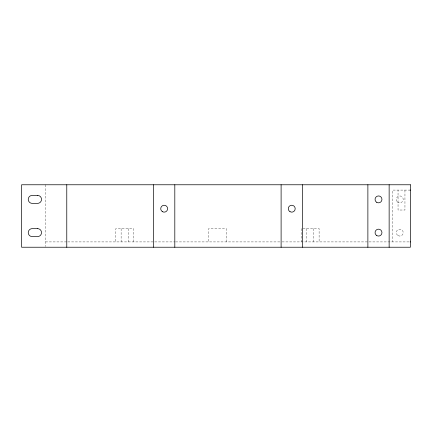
<?xml version="1.0" encoding="UTF-8"?>
<svg xmlns="http://www.w3.org/2000/svg" width="432" height="432" viewBox="0 0 432 432"><rect width="100%" height="100%" fill="white"/><g stroke="black" fill="none" stroke-linecap="round" stroke-linejoin="round"><path stroke-width="0.32" stroke-dasharray="2.16 1.62" d="M410.4 190.091L392.596 190.091L392.596 241.909M302.972 228.625L319.113 228.625L319.113 241.909M45.517 241.909L67.084 241.909M67.759 241.909L154.019 241.909M154.694 241.909L174.911 241.909M175.586 241.909L281.394 241.909M282.069 241.909L368.334 241.909M369.009 241.909L409.207 241.909M404.951 190.091L404.951 210.022L398.045 210.022L398.045 190.091M313.799 228.625L313.799 241.909M306.623 228.625L306.623 241.909M301.309 228.625L301.309 241.909M226.363 241.909L226.363 228.625L208.559 228.625L208.559 241.909M133.618 241.909L133.618 228.625L115.808 228.625L115.808 241.909M128.299 228.625L128.299 241.909M121.127 228.625L121.127 241.909M45.517 184.772L45.517 246.553M398.045 235.602A3.456 3.456 0 0 0 403.223 232.61A3.456 3.456 0 0 0 398.045 229.619A3.456 3.456 0 0 0 398.045 235.602M397.327 201.836A3.456 3.456 0 0 0 403.105 200.286A3.456 3.456 0 0 0 398.876 196.052A3.456 3.456 0 0 0 397.327 201.836"/><path stroke-width="0.65" d="M410.098 190.091L410.4 190.091M410.098 241.909L410.4 241.909M389.14 184.772L389.14 247.228M367.88 184.772L367.88 247.228M302.373 184.772L302.373 247.228M281.108 184.772L281.108 247.228M174.809 184.772L174.809 247.228M153.549 184.772L153.549 247.228M66.776 184.772L66.776 247.228M410.4 184.772L21.6 184.772L21.6 247.228L410.4 247.228L410.4 184.772M37.546 195.404L32.233 195.404A3.985 3.985 0 0 0 28.242 199.39A3.985 3.985 0 0 0 32.233 203.375L37.546 203.375A3.985 3.985 0 0 0 41.531 199.39A3.985 3.985 0 0 0 37.546 195.404M37.546 228.625L32.233 228.625A3.985 3.985 0 0 0 28.242 232.61A3.985 3.985 0 0 0 32.233 236.596L37.546 236.596A3.985 3.985 0 0 0 41.531 232.61A3.985 3.985 0 0 0 37.546 228.625M162.448 211.685A3.456 3.456 0 0 0 167.632 208.694A3.456 3.456 0 0 0 162.448 205.702A3.456 3.456 0 0 0 162.448 211.685M290.012 211.685A3.456 3.456 0 0 0 295.196 208.694A3.456 3.456 0 0 0 290.012 205.702A3.456 3.456 0 0 0 290.012 211.685M376.78 202.381A3.456 3.456 0 0 0 381.964 199.39A3.456 3.456 0 0 0 376.78 196.398A3.456 3.456 0 0 0 376.78 202.381M376.78 235.602A3.456 3.456 0 0 0 381.964 232.61A3.456 3.456 0 0 0 376.78 229.619A3.456 3.456 0 0 0 376.78 235.602"/></g></svg>
